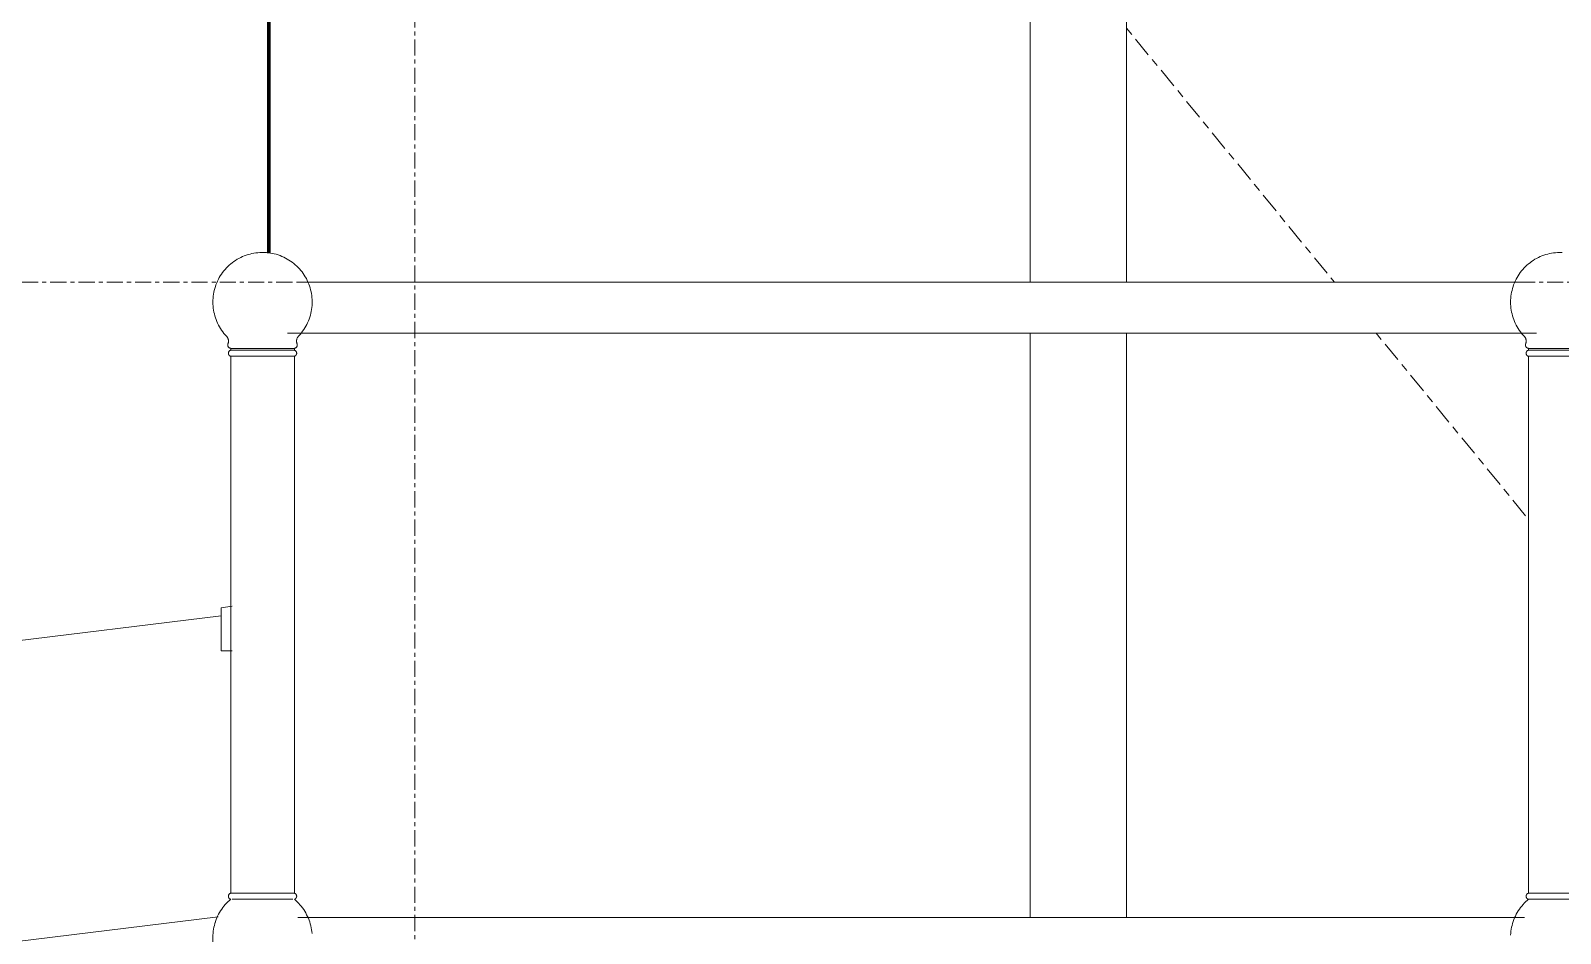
# Model space of a CAD drawing. Header units: inches. Extents: x 22 to 382261, y 22 to 371281.
# Drawn here: x 161371 to 162574, y 144128 to 144839 of the extents above; entities that cross this region are included whole.
import ezdxf

# ---------------------------------------------------------------- set-up
doc = ezdxf.new("R2010")
doc.units = ezdxf.units.IN
doc.header["$MEASUREMENT"] = 0
doc.linetypes.add('Centre', pattern=[31.75, 6.35, -4.7625, 15.875, -4.7625])
doc.linetypes.add('Grid Line 1_2_', pattern=[22.225, 12.7, -3.175, 3.175, -3.175])
for name, color, linetype, lineweight in [('A-DOOR', 31, 'Continuous', 9), ('A-DOOR-FRAM', 31, 'Continuous', 9), ('A-FLOR-HRAL', 11, 'Continuous', 9), ('A-FLOR-LEVL', 51, 'Continuous', 9), ('A-GLAZ', 151, 'Continuous', 9), ('A-ROOF-OTLN', 132, 'Continuous', 9), ('I-WALL', 2, 'Continuous', 9), ('S-GRID', 1, 'Continuous', 9)]:
    doc.layers.add(name, color=color, linetype=linetype, lineweight=lineweight)

# ---------------------------------------------------------------- blocks, each defined once
blk = doc.blocks.new('Casement - Plain-Triple _UK_ - 1800-438180-Approach Elevation')
at = {"layer": 'A-GLAZ'}
for p, q in [((-8712, 4095.1), (-8720.7, 4093.8)), ((-8720.7, 4093.8), (-8720.7, 4060)), ((-8720.7, 4060), (-8712, 4060))]:
    blk.add_line(p, q, dxfattribs=at)
blk = doc.blocks.new('M_Single-Flush - 900 by 2100-458081-Approach Elevation')
at = {"layer": 'A-DOOR', "linetype": 'Centre'}
for p, q in [((-8008.2, 4550), (-7844.6, 4350)), ((-7811.8, 4310), (-7692, 4163.6))]:
    blk.add_line(p, q, dxfattribs=at)
at = {"layer": 'A-DOOR-FRAM'}
for p, q in [((-8084.2, 5726), (-8084.2, 4349.8)), ((-8008.2, 4349.8), (-8008.2, 5650)), ((-8084.2, 4310.2), (-8084.2, 3849.8)), ((-8008.2, 3849.8), (-8008.2, 4310.2))]:
    blk.add_line(p, q, dxfattribs=at)
blk = doc.blocks.new('Railing - 950mm High Post-V6-Approach Elevation')
at = {"layer": 'A-FLOR-HRAL'}
for p, q in [((-7692, 4298), (-7692, 4296.6)), ((-7692, 4298), (-7641.9, 4298)), ((-7692, 4298), (-7687.2, 4298)), ((-7692, 4296.6), (-7641.9, 4296.6)), ((-7692, 4296.6), (-7690.8, 4296.6)), ((-7692, 4291.8), (-7692, 3869.2)), ((-7692, 4291.8), (-7641.9, 4291.8)), ((-7692, 3869.2), (-7641.9, 3869.2)), ((-7692, 3864.4), (-7641.9, 3864.4))]:
    blk.add_line(p, q, dxfattribs=at)
at = {"layer": 'A-FLOR-HRAL', "flags": 128}
for points in [[(-7695.2, 4307.5), (-7696.3, 4308.6), (-7697.3, 4309.8), (-7698.2, 4311.1), (-7699.2, 4312.3), (-7700, 4313.6), (-7700.8, 4315), (-7701.6, 4316.3), (-7702.3, 4317.7), (-7702.9, 4319.2), (-7703.5, 4320.6), (-7704, 4322.1), (-7704.5, 4323.6), (-7704.9, 4325.1), (-7705.2, 4326.6), (-7705.5, 4328.1), (-7705.7, 4329.7), (-7705.9, 4331.2), (-7706, 4332.8), (-7706, 4334.3), (-7706, 4335.9), (-7705.9, 4337.5), (-7705.8, 4339), (-7705.6, 4340.6), (-7705.3, 4342.1), (-7704.9, 4343.6), (-7704.5, 4345.1), (-7704.1, 4346.6), (-7703.6, 4348.1), (-7703, 4349.5), (-7702.4, 4351), (-7701.7, 4352.4), (-7700.9, 4353.7), (-7700.1, 4355.1), (-7699.3, 4356.4), (-7698.4, 4357.7), (-7697.4, 4358.9), (-7696.4, 4360.1), (-7695.4, 4361.3), (-7694.3, 4362.4), (-7693.1, 4363.4), (-7692, 4364.5), (-7690.7, 4365.4), (-7689.5, 4366.4), (-7688.2, 4367.2), (-7686.9, 4368.1), (-7685.5, 4368.8), (-7684.1, 4369.5), (-7682.7, 4370.2), (-7681.3, 4370.8), (-7679.8, 4371.3), (-7678.3, 4371.8), (-7676.8, 4372.2), (-7675.3, 4372.6), (-7673.8, 4372.9), (-7672.2, 4373.1), (-7670.7, 4373.3), (-7669.1, 4373.4), (-7667.5, 4373.5), (-7667, 4373.5)], [(-7666.9, 4373.5), (-7665.4, 4373.5)], [(-7694.1, 4301.6), (-7694, 4301.8), (-7694, 4302), (-7693.9, 4302.2), (-7693.9, 4302.4), (-7693.8, 4302.6), (-7693.8, 4302.9), (-7693.7, 4303.1), (-7693.7, 4303.3), (-7693.7, 4303.5), (-7693.7, 4303.7), (-7693.7, 4303.9), (-7693.7, 4304.2), (-7693.7, 4304.4), (-7693.8, 4304.6), (-7693.8, 4304.8), (-7693.9, 4305), (-7693.9, 4305.2), (-7694, 4305.4), (-7694.1, 4305.6), (-7694.1, 4305.8), (-7694.2, 4306), (-7694.3, 4306.2), (-7694.4, 4306.4), (-7694.5, 4306.6), (-7694.7, 4306.8), (-7694.8, 4307), (-7694.9, 4307.1), (-7695.1, 4307.3), (-7695.2, 4307.5), (-7695.2, 4307.5)], [(-7692, 4298), (-7692.1, 4298.1), (-7692.2, 4298.1), (-7692.3, 4298.1), (-7692.4, 4298.1), (-7692.5, 4298.1), (-7692.6, 4298.2), (-7692.7, 4298.2), (-7692.8, 4298.2), (-7692.9, 4298.3), (-7693, 4298.3), (-7693.1, 4298.4), (-7693.2, 4298.4), (-7693.2, 4298.5), (-7693.3, 4298.6), (-7693.4, 4298.6), (-7693.5, 4298.7), (-7693.6, 4298.8), (-7693.6, 4298.8), (-7693.7, 4298.9), (-7693.8, 4299), (-7693.8, 4299.1), (-7693.9, 4299.2), (-7693.9, 4299.2), (-7694, 4299.3), (-7694, 4299.4), (-7694.1, 4299.5), (-7694.1, 4299.6), (-7694.2, 4299.7), (-7694.2, 4299.8), (-7694.2, 4299.9), (-7694.3, 4300), (-7694.3, 4300.1), (-7694.3, 4300.2), (-7694.3, 4300.3), (-7694.3, 4300.4), (-7694.3, 4300.5), (-7694.3, 4300.6), (-7694.3, 4300.7), (-7694.3, 4300.8), (-7694.3, 4300.9), (-7694.3, 4301), (-7694.3, 4301.1), (-7694.3, 4301.2), (-7694.2, 4301.3), (-7694.2, 4301.4), (-7694.2, 4301.5), (-7694.1, 4301.6)], [(-7692, 4291.8), (-7692.1, 4291.8), (-7692.2, 4291.8), (-7692.3, 4291.9), (-7692.4, 4291.9), (-7692.5, 4291.9), (-7692.6, 4292), (-7692.6, 4292), (-7692.7, 4292.1), (-7692.8, 4292.1), (-7692.9, 4292.2), (-7693, 4292.3), (-7693, 4292.3), (-7693.1, 4292.4), (-7693.2, 4292.5), (-7693.2, 4292.6), (-7693.3, 4292.6), (-7693.4, 4292.7), (-7693.4, 4292.8), (-7693.5, 4292.9), (-7693.5, 4293), (-7693.6, 4293.1), (-7693.6, 4293.2), (-7693.6, 4293.2), (-7693.7, 4293.3), (-7693.7, 4293.4), (-7693.7, 4293.5), (-7693.8, 4293.6), (-7693.8, 4293.7), (-7693.8, 4293.8), (-7693.8, 4293.9), (-7693.8, 4294), (-7693.8, 4294.1), (-7693.8, 4294.2), (-7693.8, 4294.3), (-7693.8, 4294.4), (-7693.8, 4294.5), (-7693.8, 4294.6), (-7693.8, 4294.7), (-7693.7, 4294.8), (-7693.7, 4294.9), (-7693.7, 4295), (-7693.6, 4295.1), (-7693.6, 4295.2), (-7693.6, 4295.3), (-7693.5, 4295.4), (-7693.5, 4295.5), (-7693.4, 4295.5), (-7693.3, 4295.6), (-7693.3, 4295.7), (-7693.2, 4295.8), (-7693.2, 4295.9), (-7693.1, 4295.9), (-7693, 4296), (-7692.9, 4296.1), (-7692.9, 4296.1), (-7692.8, 4296.2), (-7692.7, 4296.2), (-7692.6, 4296.3), (-7692.5, 4296.3), (-7692.4, 4296.4), (-7692.3, 4296.4), (-7692.3, 4296.5), (-7692.2, 4296.5), (-7692.1, 4296.5), (-7692, 4296.6)], [(-7692, 3864.4), (-7692.1, 3864.5), (-7692.2, 3864.5), (-7692.3, 3864.5), (-7692.4, 3864.6), (-7692.5, 3864.6), (-7692.6, 3864.7), (-7692.6, 3864.7), (-7692.7, 3864.8), (-7692.8, 3864.8), (-7692.9, 3864.9), (-7693, 3864.9), (-7693, 3865), (-7693.1, 3865.1), (-7693.2, 3865.2), (-7693.2, 3865.2), (-7693.3, 3865.3), (-7693.4, 3865.4), (-7693.4, 3865.5), (-7693.5, 3865.6), (-7693.5, 3865.6), (-7693.6, 3865.7), (-7693.6, 3865.8), (-7693.6, 3865.9), (-7693.7, 3866), (-7693.7, 3866.1), (-7693.7, 3866.2), (-7693.8, 3866.3), (-7693.8, 3866.4), (-7693.8, 3866.5), (-7693.8, 3866.6), (-7693.8, 3866.7), (-7693.8, 3866.8), (-7693.8, 3866.9), (-7693.8, 3867), (-7693.8, 3867.1), (-7693.8, 3867.2), (-7693.8, 3867.3), (-7693.8, 3867.4), (-7693.7, 3867.5), (-7693.7, 3867.6), (-7693.7, 3867.7), (-7693.6, 3867.8), (-7693.6, 3867.9), (-7693.6, 3868), (-7693.5, 3868), (-7693.5, 3868.1), (-7693.4, 3868.2), (-7693.3, 3868.3), (-7693.3, 3868.4), (-7693.2, 3868.5), (-7693.2, 3868.5), (-7693.1, 3868.6), (-7693, 3868.7), (-7692.9, 3868.7), (-7692.9, 3868.8), (-7692.8, 3868.9), (-7692.7, 3868.9), (-7692.6, 3869), (-7692.5, 3869), (-7692.4, 3869.1), (-7692.3, 3869.1), (-7692.3, 3869.2), (-7692.2, 3869.2), (-7692.1, 3869.2), (-7692, 3869.2)], [(-7706, 3836.2), (-7705.9, 3837.7), (-7705.7, 3839.3), (-7705.5, 3840.8), (-7705.2, 3842.4), (-7704.9, 3843.9), (-7704.5, 3845.4), (-7704, 3846.9), (-7703.5, 3848.4), (-7702.9, 3849.8), (-7702.2, 3851.2), (-7701.5, 3852.6), (-7700.8, 3854), (-7700, 3855.3), (-7699.1, 3856.6), (-7698.2, 3857.9), (-7697.2, 3859.1), (-7696.2, 3860.3), (-7695.2, 3861.5), (-7694.1, 3862.6), (-7692.9, 3863.6), (-7692, 3864.4)]]:
    blk.add_lwpolyline(points, dxfattribs=at)
blk = doc.blocks.new('Railing - 950mm High Post-V7-Approach Elevation')
at = {"layer": 'A-FLOR-HRAL'}
for p, q in [((-8713.2, 4298), (-8713.2, 4296.6)), ((-8713.2, 4298), (-8688.2, 4298)), ((-8688.2, 4298), (-8663.1, 4298)), ((-8663.1, 4296.6), (-8663.1, 4298)), ((-8713.2, 4296.6), (-8688.2, 4296.6)), ((-8713.2, 4291.8), (-8713.2, 3869.2)), ((-8713.2, 4291.8), (-8688.2, 4291.8)), ((-8688.2, 4296.6), (-8663.1, 4296.6)), ((-8688.2, 4291.8), (-8663.1, 4291.8)), ((-8663.1, 3869.2), (-8663.1, 4291.8)), ((-8713.2, 3869.2), (-8688.2, 3869.2)), ((-8688.2, 3869.2), (-8663.1, 3869.2)), ((-8712, 3864.4), (-8688.2, 3864.4)), ((-8688.2, 3864.4), (-8664.4, 3864.4))]:
    blk.add_line(p, q, dxfattribs=at)
at = {"layer": 'A-FLOR-HRAL', "flags": 128}
for points in [[(-8716.4, 4307.5), (-8717.5, 4308.6), (-8718.5, 4309.8), (-8719.5, 4311.1), (-8720.4, 4312.3), (-8721.2, 4313.6), (-8722, 4315), (-8722.8, 4316.3), (-8723.5, 4317.7), (-8724.1, 4319.2), (-8724.7, 4320.6), (-8725.2, 4322.1), (-8725.7, 4323.6), (-8726.1, 4325.1), (-8726.5, 4326.6), (-8726.7, 4328.1), (-8727, 4329.7), (-8727.1, 4331.2), (-8727.2, 4332.8), (-8727.3, 4334.3), (-8727.2, 4335.9), (-8727.1, 4337.5), (-8727, 4339), (-8726.8, 4340.6), (-8726.5, 4342.1), (-8726.2, 4343.6), (-8725.8, 4345.1), (-8725.3, 4346.6), (-8724.8, 4348.1), (-8724.2, 4349.5), (-8723.6, 4351), (-8722.9, 4352.4), (-8722.2, 4353.7), (-8721.4, 4355.1), (-8720.5, 4356.4), (-8719.6, 4357.7), (-8718.7, 4358.9), (-8717.7, 4360.1), (-8716.6, 4361.3), (-8715.5, 4362.4), (-8714.4, 4363.4), (-8713.2, 4364.5), (-8712, 4365.4), (-8710.7, 4366.4), (-8709.4, 4367.2), (-8708.1, 4368.1), (-8706.7, 4368.8), (-8705.3, 4369.5), (-8703.9, 4370.2), (-8702.5, 4370.8), (-8701, 4371.3), (-8699.5, 4371.8), (-8698, 4372.2), (-8696.5, 4372.6), (-8695, 4372.9), (-8693.4, 4373.1), (-8691.9, 4373.3), (-8690.3, 4373.4), (-8688.8, 4373.5), (-8688.2, 4373.5)], [(-8688.1, 4373.5), (-8686.6, 4373.5), (-8685, 4373.4), (-8683.5, 4373.2), (-8681.9, 4373), (-8680.4, 4372.7), (-8678.9, 4372.4), (-8677.4, 4372), (-8675.9, 4371.5), (-8674.4, 4371), (-8673, 4370.4), (-8671.5, 4369.8), (-8670.1, 4369.1), (-8668.8, 4368.3), (-8667.4, 4367.5), (-8666.1, 4366.7), (-8664.8, 4365.8), (-8663.6, 4364.8), (-8662.4, 4363.8), (-8661.3, 4362.7), (-8660.2, 4361.6), (-8659.1, 4360.5), (-8658.1, 4359.3), (-8657.1, 4358.1), (-8656.2, 4356.8), (-8655.3, 4355.5), (-8654.5, 4354.2), (-8653.7, 4352.9), (-8653, 4351.5), (-8652.4, 4350), (-8651.8, 4348.6), (-8651.2, 4347.1), (-8650.8, 4345.6), (-8650.3, 4344.1), (-8650, 4342.6), (-8649.7, 4341.1), (-8649.5, 4339.5), (-8649.3, 4338), (-8649.2, 4336.4), (-8649.1, 4334.9), (-8649.1, 4333.3), (-8649.2, 4331.8), (-8649.4, 4330.2), (-8649.6, 4328.7), (-8649.8, 4327.1), (-8650.1, 4325.6), (-8650.5, 4324.1), (-8651, 4322.6), (-8651.5, 4321.1), (-8652, 4319.6), (-8652.7, 4318.2), (-8653.3, 4316.8), (-8654.1, 4315.4), (-8654.9, 4314.1), (-8655.7, 4312.8), (-8656.6, 4311.5), (-8657.5, 4310.2), (-8658.5, 4309), (-8659.6, 4307.9), (-8659.9, 4307.5)], [(-8715.4, 4301.6), (-8715.3, 4301.8), (-8715.2, 4302), (-8715.1, 4302.2), (-8715.1, 4302.4), (-8715, 4302.6), (-8715, 4302.9), (-8715, 4303.1), (-8714.9, 4303.3), (-8714.9, 4303.5), (-8714.9, 4303.7), (-8714.9, 4303.9), (-8714.9, 4304.2), (-8715, 4304.4), (-8715, 4304.6), (-8715, 4304.8), (-8715.1, 4305), (-8715.1, 4305.2), (-8715.2, 4305.4), (-8715.3, 4305.6), (-8715.4, 4305.8), (-8715.5, 4306), (-8715.6, 4306.2), (-8715.7, 4306.4), (-8715.8, 4306.6), (-8715.9, 4306.8), (-8716, 4307), (-8716.1, 4307.1), (-8716.3, 4307.3), (-8716.4, 4307.5), (-8716.4, 4307.5)], [(-8713.2, 4298), (-8713.3, 4298.1), (-8713.4, 4298.1), (-8713.5, 4298.1), (-8713.6, 4298.1), (-8713.7, 4298.1), (-8713.8, 4298.2), (-8713.9, 4298.2), (-8714, 4298.2), (-8714.1, 4298.3), (-8714.2, 4298.3), (-8714.3, 4298.4), (-8714.4, 4298.4), (-8714.5, 4298.5), (-8714.6, 4298.6), (-8714.6, 4298.6), (-8714.7, 4298.7), (-8714.8, 4298.8), (-8714.9, 4298.8), (-8714.9, 4298.9), (-8715, 4299), (-8715.1, 4299.1), (-8715.1, 4299.2), (-8715.2, 4299.2), (-8715.2, 4299.3), (-8715.3, 4299.4), (-8715.3, 4299.5), (-8715.4, 4299.6), (-8715.4, 4299.7), (-8715.4, 4299.8), (-8715.5, 4299.9), (-8715.5, 4300), (-8715.5, 4300.1), (-8715.5, 4300.2), (-8715.5, 4300.3), (-8715.6, 4300.4), (-8715.6, 4300.5), (-8715.6, 4300.6), (-8715.6, 4300.7), (-8715.6, 4300.8), (-8715.5, 4300.9), (-8715.5, 4301), (-8715.5, 4301.1), (-8715.5, 4301.2), (-8715.5, 4301.3), (-8715.4, 4301.4), (-8715.4, 4301.5), (-8715.4, 4301.6)], [(-8661, 4301.6), (-8661, 4301.5), (-8661, 4301.4), (-8660.9, 4301.3), (-8660.9, 4301.2), (-8660.9, 4301.1), (-8660.9, 4301), (-8660.8, 4300.9), (-8660.8, 4300.8), (-8660.8, 4300.7), (-8660.8, 4300.6), (-8660.8, 4300.5), (-8660.8, 4300.4), (-8660.8, 4300.3), (-8660.9, 4300.2), (-8660.9, 4300.1), (-8660.9, 4300), (-8660.9, 4299.9), (-8661, 4299.8), (-8661, 4299.7), (-8661, 4299.6), (-8661.1, 4299.5), (-8661.1, 4299.4), (-8661.2, 4299.3), (-8661.2, 4299.2), (-8661.3, 4299.1), (-8661.3, 4299.1), (-8661.4, 4299), (-8661.5, 4298.9), (-8661.5, 4298.8), (-8661.6, 4298.8), (-8661.7, 4298.7), (-8661.8, 4298.6), (-8661.8, 4298.6), (-8661.9, 4298.5), (-8662, 4298.4), (-8662.1, 4298.4), (-8662.2, 4298.3), (-8662.3, 4298.3), (-8662.4, 4298.2), (-8662.5, 4298.2), (-8662.6, 4298.2), (-8662.7, 4298.1), (-8662.8, 4298.1), (-8662.9, 4298.1), (-8663, 4298.1), (-8663.1, 4298.1), (-8663.1, 4298)], [(-8659.9, 4307.5), (-8660.1, 4307.3), (-8660.2, 4307.2), (-8660.4, 4307), (-8660.5, 4306.8), (-8660.6, 4306.6), (-8660.7, 4306.4), (-8660.8, 4306.2), (-8660.9, 4306.1), (-8661, 4305.9), (-8661.1, 4305.6), (-8661.2, 4305.4), (-8661.2, 4305.2), (-8661.3, 4305), (-8661.3, 4304.8), (-8661.4, 4304.6), (-8661.4, 4304.4), (-8661.4, 4304.2), (-8661.4, 4303.9), (-8661.5, 4303.7), (-8661.4, 4303.5), (-8661.4, 4303.3), (-8661.4, 4303.1), (-8661.4, 4302.9), (-8661.3, 4302.6), (-8661.3, 4302.4), (-8661.2, 4302.2), (-8661.2, 4302), (-8661.1, 4301.8), (-8661, 4301.6), (-8661, 4301.6)], [(-8713.2, 4291.8), (-8713.3, 4291.8), (-8713.4, 4291.8), (-8713.5, 4291.9), (-8713.6, 4291.9), (-8713.7, 4291.9), (-8713.8, 4292), (-8713.9, 4292), (-8714, 4292.1), (-8714, 4292.1), (-8714.1, 4292.2), (-8714.2, 4292.3), (-8714.3, 4292.3), (-8714.3, 4292.4), (-8714.4, 4292.5), (-8714.5, 4292.6), (-8714.5, 4292.6), (-8714.6, 4292.7), (-8714.6, 4292.8), (-8714.7, 4292.9), (-8714.8, 4293), (-8714.8, 4293.1), (-8714.8, 4293.2), (-8714.9, 4293.2), (-8714.9, 4293.3), (-8714.9, 4293.4), (-8715, 4293.5), (-8715, 4293.6), (-8715, 4293.7), (-8715, 4293.8), (-8715, 4293.9), (-8715, 4294), (-8715, 4294.1), (-8715, 4294.2), (-8715, 4294.3), (-8715, 4294.4), (-8715, 4294.5), (-8715, 4294.6), (-8715, 4294.7), (-8715, 4294.8), (-8714.9, 4294.9), (-8714.9, 4295), (-8714.9, 4295.1), (-8714.8, 4295.2), (-8714.8, 4295.3), (-8714.7, 4295.4), (-8714.7, 4295.5), (-8714.6, 4295.5), (-8714.6, 4295.6), (-8714.5, 4295.7), (-8714.4, 4295.8), (-8714.4, 4295.9), (-8714.3, 4295.9), (-8714.2, 4296), (-8714.2, 4296.1), (-8714.1, 4296.1), (-8714, 4296.2), (-8713.9, 4296.2), (-8713.8, 4296.3), (-8713.8, 4296.3), (-8713.7, 4296.4), (-8713.6, 4296.4), (-8713.5, 4296.5), (-8713.4, 4296.5), (-8713.3, 4296.5), (-8713.2, 4296.6)], [(-8663.1, 4296.6), (-8663.1, 4296.5), (-8663, 4296.5), (-8662.9, 4296.5), (-8662.8, 4296.4), (-8662.7, 4296.4), (-8662.6, 4296.3), (-8662.5, 4296.3), (-8662.4, 4296.2), (-8662.3, 4296.2), (-8662.3, 4296.1), (-8662.2, 4296), (-8662.1, 4296), (-8662, 4295.9), (-8662, 4295.8), (-8661.9, 4295.8), (-8661.8, 4295.7), (-8661.8, 4295.6), (-8661.7, 4295.5), (-8661.7, 4295.4), (-8661.6, 4295.3), (-8661.6, 4295.2), (-8661.5, 4295.2), (-8661.5, 4295.1), (-8661.5, 4295), (-8661.4, 4294.9), (-8661.4, 4294.8), (-8661.4, 4294.7), (-8661.4, 4294.6), (-8661.4, 4294.5), (-8661.3, 4294.4), (-8661.3, 4294.3), (-8661.3, 4294.2), (-8661.3, 4294.1), (-8661.3, 4294), (-8661.3, 4293.9), (-8661.4, 4293.8), (-8661.4, 4293.7), (-8661.4, 4293.6), (-8661.4, 4293.5), (-8661.5, 4293.4), (-8661.5, 4293.3), (-8661.5, 4293.2), (-8661.6, 4293.1), (-8661.6, 4293), (-8661.6, 4292.9), (-8661.7, 4292.9), (-8661.8, 4292.8), (-8661.8, 4292.7), (-8661.9, 4292.6), (-8661.9, 4292.5), (-8662, 4292.5), (-8662.1, 4292.4), (-8662.1, 4292.3), (-8662.2, 4292.2), (-8662.3, 4292.2), (-8662.4, 4292.1), (-8662.5, 4292.1), (-8662.5, 4292), (-8662.6, 4292), (-8662.7, 4291.9), (-8662.8, 4291.9), (-8662.9, 4291.8), (-8663, 4291.8), (-8663.1, 4291.8), (-8663.1, 4291.8)], [(-8713.2, 3864.4), (-8713.3, 3864.5), (-8713.4, 3864.5), (-8713.5, 3864.5), (-8713.6, 3864.6), (-8713.7, 3864.6), (-8713.8, 3864.7), (-8713.9, 3864.7), (-8714, 3864.8), (-8714, 3864.8), (-8714.1, 3864.9), (-8714.2, 3864.9), (-8714.3, 3865), (-8714.3, 3865.1), (-8714.4, 3865.2), (-8714.5, 3865.2), (-8714.5, 3865.3), (-8714.6, 3865.4), (-8714.6, 3865.5), (-8714.7, 3865.6), (-8714.8, 3865.6), (-8714.8, 3865.7), (-8714.8, 3865.8), (-8714.9, 3865.9), (-8714.9, 3866), (-8714.9, 3866.1), (-8715, 3866.2), (-8715, 3866.3), (-8715, 3866.4), (-8715, 3866.5), (-8715, 3866.6), (-8715, 3866.7), (-8715, 3866.8), (-8715, 3866.9), (-8715, 3867), (-8715, 3867.1), (-8715, 3867.2), (-8715, 3867.3), (-8715, 3867.4), (-8715, 3867.5), (-8714.9, 3867.6), (-8714.9, 3867.7), (-8714.9, 3867.8), (-8714.8, 3867.9), (-8714.8, 3868), (-8714.7, 3868), (-8714.7, 3868.1), (-8714.6, 3868.2), (-8714.6, 3868.3), (-8714.5, 3868.4), (-8714.4, 3868.5), (-8714.4, 3868.5), (-8714.3, 3868.6), (-8714.2, 3868.7), (-8714.2, 3868.7), (-8714.1, 3868.8), (-8714, 3868.9), (-8713.9, 3868.9), (-8713.8, 3869), (-8713.8, 3869), (-8713.7, 3869.1), (-8713.6, 3869.1), (-8713.5, 3869.2), (-8713.4, 3869.2), (-8713.3, 3869.2), (-8713.2, 3869.2)], [(-8663.1, 3869.2), (-8663.1, 3869.2), (-8663, 3869.2), (-8662.9, 3869.1), (-8662.8, 3869.1), (-8662.7, 3869.1), (-8662.6, 3869), (-8662.5, 3869), (-8662.4, 3868.9), (-8662.3, 3868.8), (-8662.3, 3868.8), (-8662.2, 3868.7), (-8662.1, 3868.6), (-8662, 3868.6), (-8662, 3868.5), (-8661.9, 3868.4), (-8661.8, 3868.4), (-8661.8, 3868.3), (-8661.7, 3868.2), (-8661.7, 3868.1), (-8661.6, 3868), (-8661.6, 3867.9), (-8661.5, 3867.8), (-8661.5, 3867.7), (-8661.5, 3867.7), (-8661.4, 3867.6), (-8661.4, 3867.5), (-8661.4, 3867.4), (-8661.4, 3867.3), (-8661.4, 3867.2), (-8661.3, 3867.1), (-8661.3, 3867), (-8661.3, 3866.9), (-8661.3, 3866.8), (-8661.3, 3866.7), (-8661.3, 3866.6), (-8661.4, 3866.5), (-8661.4, 3866.4), (-8661.4, 3866.3), (-8661.4, 3866.2), (-8661.5, 3866.1), (-8661.5, 3866), (-8661.5, 3865.9), (-8661.6, 3865.8), (-8661.6, 3865.7), (-8661.6, 3865.6), (-8661.7, 3865.5), (-8661.8, 3865.4), (-8661.8, 3865.4), (-8661.9, 3865.3), (-8661.9, 3865.2), (-8662, 3865.1), (-8662.1, 3865.1), (-8662.1, 3865), (-8662.2, 3864.9), (-8662.3, 3864.9), (-8662.4, 3864.8), (-8662.5, 3864.7), (-8662.5, 3864.7), (-8662.6, 3864.6), (-8662.7, 3864.6), (-8662.8, 3864.6), (-8662.9, 3864.5), (-8663, 3864.5), (-8663.1, 3864.4), (-8663.1, 3864.4)], [(-8727.2, 3836.2), (-8727.1, 3837.7), (-8727, 3839.3), (-8726.7, 3840.8), (-8726.5, 3842.4), (-8726.1, 3843.9), (-8725.7, 3845.4), (-8725.2, 3846.9), (-8724.7, 3848.4), (-8724.1, 3849.8), (-8723.5, 3851.2), (-8722.8, 3852.6), (-8722, 3854), (-8721.2, 3855.3), (-8720.3, 3856.6), (-8719.4, 3857.9), (-8718.5, 3859.1), (-8717.5, 3860.3), (-8716.4, 3861.5), (-8715.3, 3862.6), (-8714.2, 3863.6), (-8713.2, 3864.4)], [(-8663.1, 3864.4), (-8662, 3863.4), (-8660.8, 3862.3), (-8659.7, 3861.2), (-8658.7, 3860.1), (-8657.7, 3858.9), (-8656.7, 3857.6), (-8655.8, 3856.4), (-8655, 3855), (-8654.2, 3853.7), (-8653.5, 3852.3), (-8652.8, 3850.9), (-8652.1, 3849.5), (-8651.6, 3848), (-8651, 3846.6), (-8650.6, 3845.1), (-8650.2, 3843.6), (-8649.9, 3842), (-8649.6, 3840.5), (-8649.4, 3839), (-8649.2, 3837.4)]]:
    blk.add_lwpolyline(points, dxfattribs=at)
blk = doc.blocks.new('Railing - 950mm High Post-V9-Approach Elevation')
at = {"layer": 'A-FLOR-HRAL'}
for p, q in [((-8713.2, 4298), (-8713.2, 4296.6)), ((-8713.2, 4298), (-8712, 4298)), ((-8664.4, 4298), (-8663.1, 4298)), ((-8663.1, 4296.6), (-8663.1, 4298)), ((-8713.2, 4296.6), (-8712, 4296.6)), ((-8713.2, 4291.8), (-8713.2, 3869.2)), ((-8713.2, 4291.8), (-8712, 4291.8)), ((-8664.4, 4296.6), (-8663.1, 4296.6)), ((-8664.4, 4291.8), (-8663.1, 4291.8)), ((-8663.1, 3869.2), (-8663.1, 4291.8)), ((-8713.2, 3869.2), (-8712, 3869.2)), ((-8664.4, 3869.2), (-8663.1, 3869.2))]:
    blk.add_line(p, q, dxfattribs=at)
at = {"layer": 'A-FLOR-HRAL', "flags": 128}
for points in [[(-8726.5, 4342.1), (-8726.2, 4343.6), (-8725.8, 4345.1), (-8725.3, 4346.6), (-8724.8, 4348.1), (-8724.2, 4349.5), (-8723.6, 4351), (-8722.9, 4352.4), (-8722.2, 4353.7), (-8721.4, 4355.1), (-8720.5, 4356.4), (-8719.6, 4357.7), (-8718.7, 4358.9), (-8717.7, 4360.1), (-8716.6, 4361.3), (-8715.5, 4362.4), (-8714.4, 4363.4), (-8713.2, 4364.5), (-8712, 4365.4), (-8710.7, 4366.4), (-8709.4, 4367.2), (-8708.1, 4368.1), (-8706.7, 4368.8), (-8705.3, 4369.5), (-8703.9, 4370.2), (-8702.5, 4370.8), (-8701, 4371.3), (-8699.5, 4371.8), (-8698, 4372.2), (-8696.5, 4372.6), (-8695, 4372.9), (-8693.4, 4373.1), (-8691.9, 4373.3), (-8690.3, 4373.4), (-8688.8, 4373.5)], [(-8688.1, 4373.5), (-8686.6, 4373.5), (-8685, 4373.4), (-8683.5, 4373.2), (-8681.9, 4373), (-8680.4, 4372.7), (-8678.9, 4372.4), (-8677.4, 4372), (-8675.9, 4371.5), (-8674.4, 4371), (-8673, 4370.4), (-8671.5, 4369.8), (-8670.1, 4369.1), (-8668.8, 4368.3), (-8667.4, 4367.5), (-8666.1, 4366.7), (-8664.8, 4365.8), (-8663.6, 4364.8), (-8662.4, 4363.8), (-8661.3, 4362.7), (-8660.2, 4361.6), (-8659.1, 4360.5), (-8658.1, 4359.3), (-8657.1, 4358.1), (-8656.2, 4356.8), (-8655.3, 4355.5), (-8654.5, 4354.2), (-8653.7, 4352.9), (-8653, 4351.5), (-8652.4, 4350)], [(-8716.4, 4307.5), (-8717.5, 4308.6), (-8718.5, 4309.8), (-8719.5, 4311.1), (-8720.4, 4312.3), (-8721.2, 4313.6), (-8722, 4315), (-8722.8, 4316.3), (-8723.5, 4317.7), (-8724.1, 4319.2), (-8724.7, 4320.6), (-8725.2, 4322.1), (-8725.7, 4323.6), (-8726.1, 4325.1), (-8726.5, 4326.6), (-8726.7, 4328.1), (-8727, 4329.7), (-8727.1, 4331.2), (-8727.2, 4332.8), (-8727.3, 4334.3), (-8727.2, 4335.9), (-8727.1, 4337.5), (-8727, 4339), (-8726.8, 4340.6)], [(-8715.4, 4301.6), (-8715.3, 4301.8), (-8715.2, 4302), (-8715.1, 4302.2), (-8715.1, 4302.4), (-8715, 4302.6), (-8715, 4302.9), (-8715, 4303.1), (-8714.9, 4303.3), (-8714.9, 4303.5), (-8714.9, 4303.7), (-8714.9, 4303.9), (-8714.9, 4304.2), (-8715, 4304.4), (-8715, 4304.6), (-8715, 4304.8), (-8715.1, 4305), (-8715.1, 4305.2), (-8715.2, 4305.4), (-8715.3, 4305.6), (-8715.4, 4305.8), (-8715.5, 4306), (-8715.6, 4306.2), (-8715.7, 4306.4), (-8715.8, 4306.6), (-8715.9, 4306.8), (-8716, 4307), (-8716.1, 4307.1), (-8716.3, 4307.3), (-8716.4, 4307.5), (-8716.4, 4307.5)], [(-8713.2, 4298), (-8713.3, 4298.1), (-8713.4, 4298.1), (-8713.5, 4298.1), (-8713.6, 4298.1), (-8713.7, 4298.1), (-8713.8, 4298.2), (-8713.9, 4298.2), (-8714, 4298.2), (-8714.1, 4298.3), (-8714.2, 4298.3), (-8714.3, 4298.4), (-8714.4, 4298.4), (-8714.5, 4298.5), (-8714.6, 4298.6), (-8714.6, 4298.6), (-8714.7, 4298.7), (-8714.8, 4298.8), (-8714.9, 4298.8), (-8714.9, 4298.9), (-8715, 4299), (-8715.1, 4299.1), (-8715.1, 4299.2), (-8715.2, 4299.2), (-8715.2, 4299.3), (-8715.3, 4299.4), (-8715.3, 4299.5), (-8715.4, 4299.6), (-8715.4, 4299.7), (-8715.4, 4299.8), (-8715.5, 4299.9), (-8715.5, 4300), (-8715.5, 4300.1), (-8715.5, 4300.2), (-8715.5, 4300.3), (-8715.6, 4300.4), (-8715.6, 4300.5), (-8715.6, 4300.6), (-8715.6, 4300.7), (-8715.6, 4300.8), (-8715.5, 4300.9), (-8715.5, 4301), (-8715.5, 4301.1), (-8715.5, 4301.2), (-8715.5, 4301.3), (-8715.4, 4301.4), (-8715.4, 4301.5), (-8715.4, 4301.6)], [(-8661, 4301.6), (-8661, 4301.5), (-8661, 4301.4), (-8660.9, 4301.3), (-8660.9, 4301.2), (-8660.9, 4301.1), (-8660.9, 4301), (-8660.8, 4300.9), (-8660.8, 4300.8), (-8660.8, 4300.7), (-8660.8, 4300.6), (-8660.8, 4300.5), (-8660.8, 4300.4), (-8660.8, 4300.3), (-8660.9, 4300.2), (-8660.9, 4300.1), (-8660.9, 4300), (-8660.9, 4299.9), (-8661, 4299.8), (-8661, 4299.7), (-8661, 4299.6), (-8661.1, 4299.5), (-8661.1, 4299.4), (-8661.2, 4299.3), (-8661.2, 4299.2), (-8661.3, 4299.1), (-8661.3, 4299.1), (-8661.4, 4299), (-8661.5, 4298.9), (-8661.5, 4298.8), (-8661.6, 4298.8), (-8661.7, 4298.7), (-8661.8, 4298.6), (-8661.8, 4298.6), (-8661.9, 4298.5), (-8662, 4298.4), (-8662.1, 4298.4), (-8662.2, 4298.3), (-8662.3, 4298.3), (-8662.4, 4298.2), (-8662.5, 4298.2), (-8662.6, 4298.2), (-8662.7, 4298.1), (-8662.8, 4298.1), (-8662.9, 4298.1), (-8663, 4298.1), (-8663.1, 4298.1), (-8663.1, 4298)], [(-8659.9, 4307.5), (-8660.1, 4307.3), (-8660.2, 4307.2), (-8660.4, 4307), (-8660.5, 4306.8), (-8660.6, 4306.6), (-8660.7, 4306.4), (-8660.8, 4306.2), (-8660.9, 4306.1), (-8661, 4305.9), (-8661.1, 4305.6), (-8661.2, 4305.4), (-8661.2, 4305.2), (-8661.3, 4305), (-8661.3, 4304.8), (-8661.4, 4304.6), (-8661.4, 4304.4), (-8661.4, 4304.2), (-8661.4, 4303.9), (-8661.5, 4303.7), (-8661.4, 4303.5), (-8661.4, 4303.3), (-8661.4, 4303.1), (-8661.4, 4302.9), (-8661.3, 4302.6), (-8661.3, 4302.4), (-8661.2, 4302.2), (-8661.2, 4302), (-8661.1, 4301.8), (-8661, 4301.6), (-8661, 4301.6)], [(-8658.5, 4309), (-8659.6, 4307.9), (-8659.9, 4307.5)], [(-8713.2, 4291.8), (-8713.3, 4291.8), (-8713.4, 4291.8), (-8713.5, 4291.9), (-8713.6, 4291.9), (-8713.7, 4291.9), (-8713.8, 4292), (-8713.9, 4292), (-8714, 4292.1), (-8714, 4292.1), (-8714.1, 4292.2), (-8714.2, 4292.3), (-8714.3, 4292.3), (-8714.3, 4292.4), (-8714.4, 4292.5), (-8714.5, 4292.6), (-8714.5, 4292.6), (-8714.6, 4292.7), (-8714.6, 4292.8), (-8714.7, 4292.9), (-8714.8, 4293), (-8714.8, 4293.1), (-8714.8, 4293.2), (-8714.9, 4293.2), (-8714.9, 4293.3), (-8714.9, 4293.4), (-8715, 4293.5), (-8715, 4293.6), (-8715, 4293.7), (-8715, 4293.8), (-8715, 4293.9), (-8715, 4294), (-8715, 4294.1), (-8715, 4294.2), (-8715, 4294.3), (-8715, 4294.4), (-8715, 4294.5), (-8715, 4294.6), (-8715, 4294.7), (-8715, 4294.8), (-8714.9, 4294.9), (-8714.9, 4295), (-8714.9, 4295.1), (-8714.8, 4295.2), (-8714.8, 4295.3), (-8714.7, 4295.4), (-8714.7, 4295.5), (-8714.6, 4295.5), (-8714.6, 4295.6), (-8714.5, 4295.7), (-8714.4, 4295.8), (-8714.4, 4295.9), (-8714.3, 4295.9), (-8714.2, 4296), (-8714.2, 4296.1), (-8714.1, 4296.1), (-8714, 4296.2), (-8713.9, 4296.2), (-8713.8, 4296.3), (-8713.8, 4296.3), (-8713.7, 4296.4), (-8713.6, 4296.4), (-8713.5, 4296.5), (-8713.4, 4296.5), (-8713.3, 4296.5), (-8713.2, 4296.6)], [(-8663.1, 4296.6), (-8663.1, 4296.5), (-8663, 4296.5), (-8662.9, 4296.5), (-8662.8, 4296.4), (-8662.7, 4296.4), (-8662.6, 4296.3), (-8662.5, 4296.3), (-8662.4, 4296.2), (-8662.3, 4296.2), (-8662.3, 4296.1), (-8662.2, 4296), (-8662.1, 4296), (-8662, 4295.9), (-8662, 4295.8), (-8661.9, 4295.8), (-8661.8, 4295.7), (-8661.8, 4295.6), (-8661.7, 4295.5), (-8661.7, 4295.4), (-8661.6, 4295.3), (-8661.6, 4295.2), (-8661.5, 4295.2), (-8661.5, 4295.1), (-8661.5, 4295), (-8661.4, 4294.9), (-8661.4, 4294.8), (-8661.4, 4294.7), (-8661.4, 4294.6), (-8661.4, 4294.5), (-8661.3, 4294.4), (-8661.3, 4294.3), (-8661.3, 4294.2), (-8661.3, 4294.1), (-8661.3, 4294), (-8661.3, 4293.9), (-8661.4, 4293.8), (-8661.4, 4293.7), (-8661.4, 4293.6), (-8661.4, 4293.5), (-8661.5, 4293.4), (-8661.5, 4293.3), (-8661.5, 4293.2), (-8661.6, 4293.1), (-8661.6, 4293), (-8661.6, 4292.9), (-8661.7, 4292.9), (-8661.8, 4292.8), (-8661.8, 4292.7), (-8661.9, 4292.6), (-8661.9, 4292.5), (-8662, 4292.5), (-8662.1, 4292.4), (-8662.1, 4292.3), (-8662.2, 4292.2), (-8662.3, 4292.2), (-8662.4, 4292.1), (-8662.5, 4292.1), (-8662.5, 4292), (-8662.6, 4292), (-8662.7, 4291.9), (-8662.8, 4291.9), (-8662.9, 4291.8), (-8663, 4291.8), (-8663.1, 4291.8), (-8663.1, 4291.8)], [(-8713.2, 3864.4), (-8713.3, 3864.5), (-8713.4, 3864.5), (-8713.5, 3864.5), (-8713.6, 3864.6), (-8713.7, 3864.6), (-8713.8, 3864.7), (-8713.9, 3864.7), (-8714, 3864.8), (-8714, 3864.8), (-8714.1, 3864.9), (-8714.2, 3864.9), (-8714.3, 3865), (-8714.3, 3865.1), (-8714.4, 3865.2), (-8714.5, 3865.2), (-8714.5, 3865.3), (-8714.6, 3865.4), (-8714.6, 3865.5), (-8714.7, 3865.6), (-8714.8, 3865.6), (-8714.8, 3865.7), (-8714.8, 3865.8), (-8714.9, 3865.9), (-8714.9, 3866), (-8714.9, 3866.1), (-8715, 3866.2), (-8715, 3866.3), (-8715, 3866.4), (-8715, 3866.5), (-8715, 3866.6), (-8715, 3866.7), (-8715, 3866.8), (-8715, 3866.9), (-8715, 3867), (-8715, 3867.1), (-8715, 3867.2), (-8715, 3867.3), (-8715, 3867.4), (-8715, 3867.5), (-8714.9, 3867.6), (-8714.9, 3867.7), (-8714.9, 3867.8), (-8714.8, 3867.9), (-8714.8, 3868), (-8714.7, 3868), (-8714.7, 3868.1), (-8714.6, 3868.2), (-8714.6, 3868.3), (-8714.5, 3868.4), (-8714.4, 3868.5), (-8714.4, 3868.5), (-8714.3, 3868.6), (-8714.2, 3868.7), (-8714.2, 3868.7), (-8714.1, 3868.8), (-8714, 3868.9), (-8713.9, 3868.9), (-8713.8, 3869), (-8713.8, 3869), (-8713.7, 3869.1), (-8713.6, 3869.1), (-8713.5, 3869.2), (-8713.4, 3869.2), (-8713.3, 3869.2), (-8713.2, 3869.2)], [(-8663.1, 3869.2), (-8663.1, 3869.2), (-8663, 3869.2), (-8662.9, 3869.1), (-8662.8, 3869.1), (-8662.7, 3869.1), (-8662.6, 3869), (-8662.5, 3869), (-8662.4, 3868.9), (-8662.3, 3868.8), (-8662.3, 3868.8), (-8662.2, 3868.7), (-8662.1, 3868.6), (-8662, 3868.6), (-8662, 3868.5), (-8661.9, 3868.4), (-8661.8, 3868.4), (-8661.8, 3868.3), (-8661.7, 3868.2), (-8661.7, 3868.1), (-8661.6, 3868), (-8661.6, 3867.9), (-8661.5, 3867.8), (-8661.5, 3867.7), (-8661.5, 3867.7), (-8661.4, 3867.6), (-8661.4, 3867.5), (-8661.4, 3867.4), (-8661.4, 3867.3), (-8661.4, 3867.2), (-8661.3, 3867.1), (-8661.3, 3867), (-8661.3, 3866.9), (-8661.3, 3866.8), (-8661.3, 3866.7), (-8661.3, 3866.6), (-8661.4, 3866.5), (-8661.4, 3866.4), (-8661.4, 3866.3), (-8661.4, 3866.2), (-8661.5, 3866.1), (-8661.5, 3866), (-8661.5, 3865.9), (-8661.6, 3865.8), (-8661.6, 3865.7), (-8661.6, 3865.6), (-8661.7, 3865.5), (-8661.8, 3865.4), (-8661.8, 3865.4), (-8661.9, 3865.3), (-8661.9, 3865.2), (-8662, 3865.1), (-8662.1, 3865.1), (-8662.1, 3865), (-8662.2, 3864.9), (-8662.3, 3864.9), (-8662.4, 3864.8), (-8662.5, 3864.7), (-8662.5, 3864.7), (-8662.6, 3864.6), (-8662.7, 3864.6), (-8662.8, 3864.6), (-8662.9, 3864.5), (-8663, 3864.5), (-8663.1, 3864.4), (-8663.1, 3864.4)], [(-8725.3, 3846.5), (-8725.2, 3846.9), (-8724.7, 3848.4), (-8724.1, 3849.8), (-8723.5, 3851.2), (-8722.8, 3852.6), (-8722, 3854), (-8721.2, 3855.3), (-8720.3, 3856.6), (-8719.4, 3857.9), (-8718.5, 3859.1), (-8717.5, 3860.3), (-8716.4, 3861.5), (-8715.3, 3862.6), (-8714.2, 3863.6), (-8713.2, 3864.4)], [(-8663.1, 3864.4), (-8662, 3863.4), (-8660.8, 3862.3), (-8659.7, 3861.2), (-8658.7, 3860.1), (-8657.7, 3858.9), (-8656.7, 3857.6), (-8655.8, 3856.4), (-8655, 3855), (-8654.2, 3853.7), (-8653.5, 3852.3), (-8652.8, 3850.9)], [(-8723.4, 3817.5), (-8723.6, 3818), (-8724.2, 3819.4), (-8724.8, 3820.9), (-8725.3, 3822.3), (-8725.8, 3823.8), (-8726.2, 3825.3), (-8726.5, 3826.9), (-8726.8, 3828.4), (-8727, 3830), (-8727.2, 3831.5), (-8727.2, 3833.1), (-8727.3, 3834.6), (-8727.2, 3836.2), (-8727.1, 3837.7), (-8727, 3839.3), (-8726.7, 3840.8), (-8726.5, 3842.4), (-8726.1, 3843.9), (-8725.7, 3845.4)]]:
    blk.add_lwpolyline(points, dxfattribs=at)
blk = doc.blocks.new('Railing - Railing-516583-Approach Elevation')
at = {"layer": 'A-FLOR-HRAL'}
for p, q in [((-7695.2, 4350), (-8660.6, 4350)), ((-8668.4, 4310), (-7685.6, 4310)), ((-7695, 3850), (-8660.5, 3850))]:
    blk.add_line(p, q, dxfattribs=at)
for name in ['Railing - 950mm High Post-V7-Approach Elevation', 'Railing - 950mm High Post-V9-Approach Elevation', 'Railing - 950mm High Post-V6-Approach Elevation']:
    blk.add_blockref(name, (0, 0))

msp = doc.modelspace()

# ---------------------------------------------------------------- linework, layer by layer
at = {"layer": 'A-FLOR-LEVL', "linetype": 'Grid Line 1_2_'}
msp.add_line((151584.8, 144640.7), (181982.2, 144640.7), dxfattribs=at)
at = {"layer": 'A-ROOF-OTLN'}
for p, q in [((157558, 143891.8), (161520.5, 144378.3)), ((161518.2, 144141.3), (159477.1, 143890.7))]:
    msp.add_line(p, q, dxfattribs=at)
at = {"layer": 'I-WALL', "lineweight": 70}
msp.add_line((161558, 146707.4), (161558, 144663.7), dxfattribs=at)
at = {"layer": 'S-GRID', "linetype": 'Grid Line 1_2_'}
msp.add_line((161673, 139840.7), (161673, 152266.5), dxfattribs=at)

# ---------------------------------------------------------------- block references
at = {"layer": 'A-DOOR', "linetype": 'Centre'}
msp.add_blockref('M_Single-Flush - 900 by 2100-458081-Approach Elevation', (170241.2, 140290.7), dxfattribs=at)
at = {"layer": 'A-FLOR-HRAL'}
msp.add_blockref('Railing - Railing-516583-Approach Elevation', (170241.2, 140290.7), dxfattribs=at)
at = {"layer": 'A-GLAZ'}
msp.add_blockref('Casement - Plain-Triple _UK_ - 1800-438180-Approach Elevation', (170241.2, 140290.7), dxfattribs=at)

doc.saveas('drawing.dxf')
